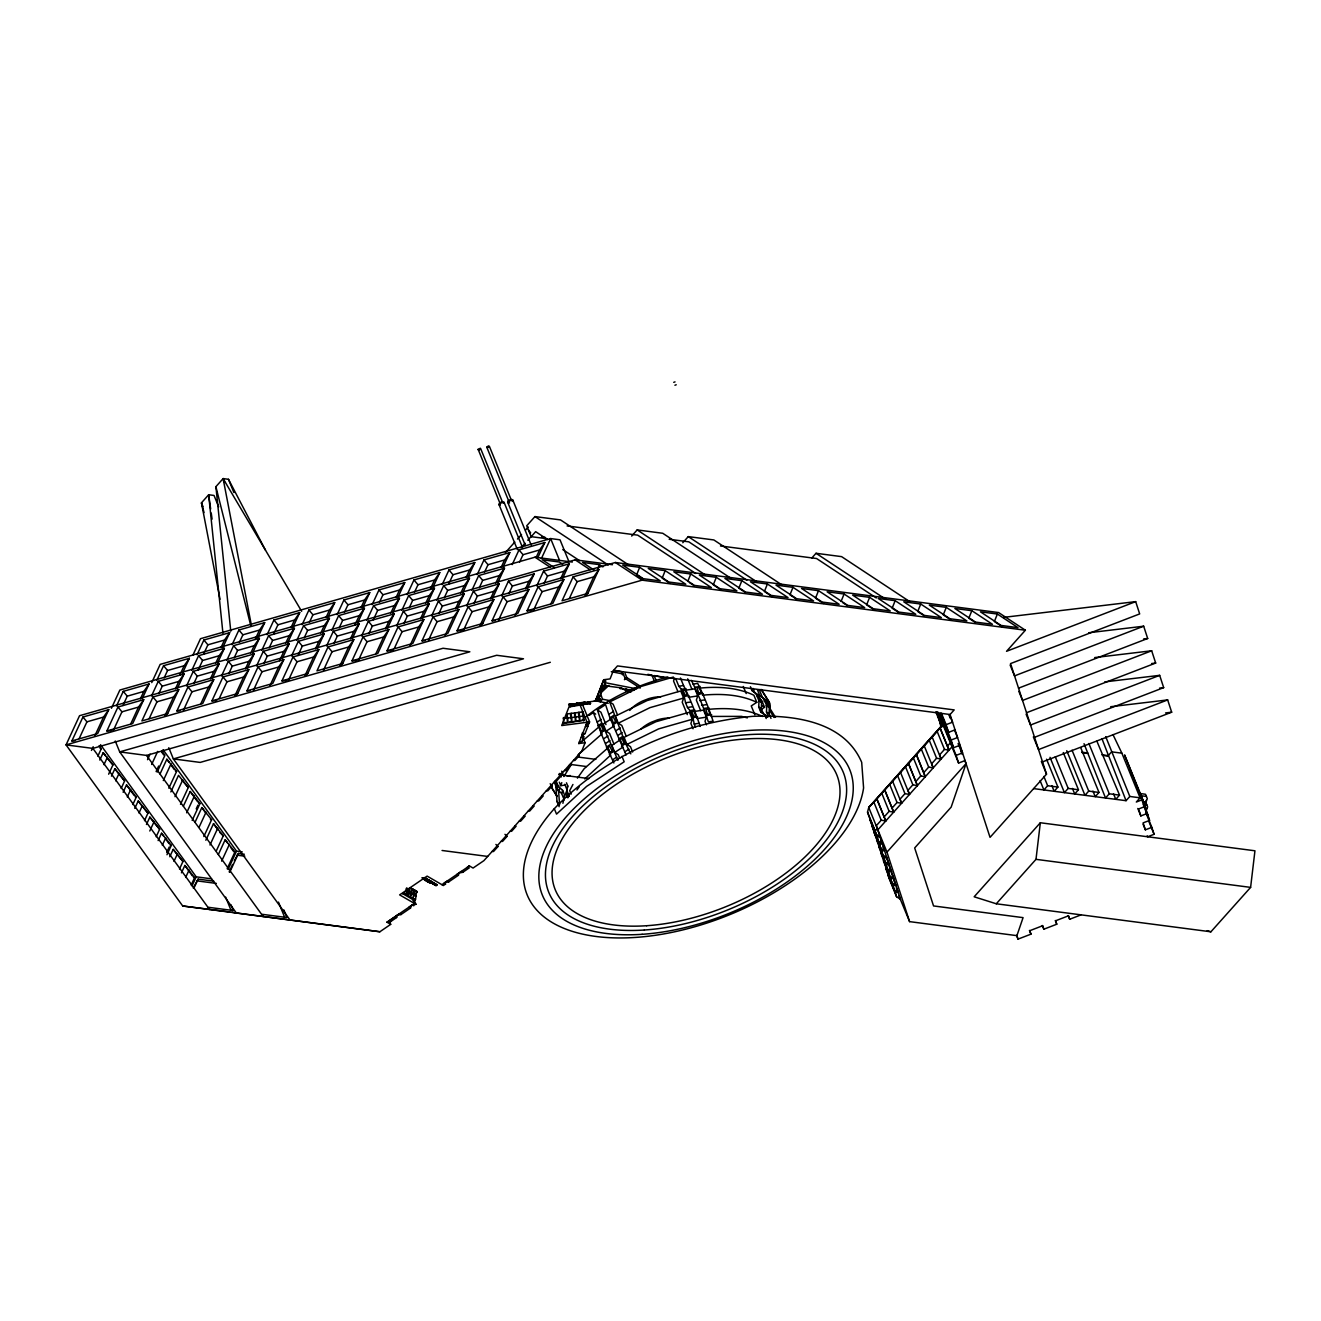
<?xml version="1.0" encoding="UTF-8"?>
<svg xmlns="http://www.w3.org/2000/svg" width="1321" height="1321" viewBox="0 0 1321 1321"><rect width="100%" height="100%" fill="white"/><g stroke="black" fill="none" stroke-linecap="round" stroke-linejoin="round"><path stroke-width="1.5" d="M610.484 700.757L602.475 699.205L600.246 701.748L599.057 695.226M760.632 711.738L767.369 716.676L760.632 711.738L758.716 707.016L758.997 700.857L756.107 693.773L751.963 690.503L750.427 686.722M763.224 713.406L761.292 708.683L761.59 702.524L758.7 695.44L751.963 690.503M768.409 716.742L766.477 712.019L766.758 705.843L763.868 698.759L759.74 695.49L757.428 689.826M770.985 718.393L769.07 713.67L769.35 707.511L766.461 700.427L759.74 695.49M996.282 903.779L1035.994 859.344L1040.337 822.752L1254.95 850.79L1250.607 887.382L1210.911 931.8L996.282 903.779L974.155 896.794L1040.337 822.752M562.911 803.3L564.595 795.126L562.663 790.42L558.189 786.078L556.025 780.761M563.968 800.245L564.595 795.126M567.502 797.653L566.065 794.119L567.749 785.945L566.461 782.792M566.065 794.119L567.749 785.945M406.686 890.304L406.422 893.013L406.835 890.387L405.861 890.42M408.75 894.367L409.015 891.642L408.04 891.675L407.628 894.317L408.75 894.367L409.163 891.725M596.398 698.479L603.78 679.721L610.087 678.911L613.373 670.523L617.485 665.916L954.175 709.905L950.063 714.512L990.04 837.365L1046.529 774.156L1010.548 663.588L1139.676 613.918L1135.68 601.633L1006.536 651.303L1025.377 630.233L998.61 612.564L615.338 562.498L79.541 715.718L66.05 744.895L182.711 905.991L379.887 931.751L390.702 924.353L387.003 922.223L390.653 921.596L396.614 917.517L397.307 915.189L400.957 914.561L410.55 907.989L411.244 905.661L415.917 904.291L399.636 894.878L401.997 893.277L414.381 900.443L415.471 899.7L416.082 895.737L406.653 890.437A7.464 5.878 -60 0 1 407.198 888.373M500.279 503.895L501.286 502.888M875.129 829.869L874.304 832.924L881.635 850.873L884.657 850.674L880.727 848.099L873.396 830.133L872.042 825.972L879.373 843.921L882.395 843.723L878.465 841.147L871.133 823.181L869.779 819.02L877.111 836.969L880.133 836.771L876.203 834.195L868.871 816.229L867.517 812.068L868.756 807.511L942.368 724.866L937.778 713.588M881.916 850.724L881.09 853.762L892.038 882.841L895.968 885.417L892.946 885.615L885.615 867.666L886.969 871.843L894.3 889.793L898.23 892.369L895.209 892.567L887.877 874.618L889.231 878.779L896.563 896.744L900.493 899.32L876.335 825.675L881.223 820.192L885.78 820.968L876.913 798.875L868.756 807.511L943.888 723.446M424.503 877.689L433.75 883.022L433.189 884.046L436.062 885.631L437.152 884.888L424.768 877.722L427.112 876.12L443.377 885.532L445.54 884.046L445.16 882.461L448.793 881.834L458.404 875.278L459.081 872.95L462.73 872.322L468.691 868.244L469.368 865.916L473.067 868.046L483.899 860.648L581.801 751.104L585.087 742.716L581.983 735.103M557.462 785.813L556.983 787.217L555.447 780.926L557.462 785.813L558.733 785.632M563.555 798.198L561.623 793.475L557.132 789.149L558.189 786.078M559.609 804.77L558.651 791.824L559.691 788.753M565.537 784.971L560.748 785.698L561.788 782.626M561.623 793.475L562.663 790.42M674.503 678.201L673.545 680.976L677.888 691.593M626.154 736.061L621.811 725.444L618.294 723.181L615.404 716.098L647.108 700.559L680.744 690.966L683.634 698.049L682.214 702.211L687.267 714.595M685.467 690.256L694.879 688.835L697.769 695.919L696.349 700.08L700.675 710.698M698.892 693.806L697.174 688.076L699.337 687.746L701.335 692.65L699.172 692.98M632.643 751.996L630.48 746.695L626.963 744.433L624.073 737.349L655.777 721.794L689.413 712.217L692.303 719.285L690.883 723.446L693.046 728.763M694.136 711.507L703.548 710.087L706.438 717.154L705.018 721.316L706.454 724.866M707.561 715.041L705.843 709.311L708.006 708.981L710.004 713.885L707.841 714.215M964.528 759.922L966.047 763.654L951.153 807.148L914.677 847.95L933.551 905.942L1023.081 917.633L1016.906 935.648L1018.029 939.115L1030.941 934.162L1029.819 930.678L1042.731 925.707L1043.854 929.191L1056.767 924.221L1055.644 920.754L1068.557 915.783L1069.68 919.251L1080.76 914.991M1146.265 800.245L1145.39 802.607L1144.267 801.83M570.028 704.291L569.318 706.108L590.57 703.35L568.988 706.95L562.729 722.901L583.998 720.143L583.387 716.015L566.808 718.195M563.671 723.578L563.539 718.607A7.464 2.84 82.6 0 1 563.407 717.518M570.243 706.785L568.624 704.275L572.488 703.779A7.464 2.84 82.6 0 1 572.868 703.977M580.216 705.414L587.085 722.273L578.747 743.541L581.95 741.527L583.766 736.903L581.884 735.549L585.071 733.551L587.994 726.104L586.128 724.767L588.951 723.611L589.579 721.943L561.689 725.559L562.399 723.743L583.998 720.143M595.441 700.989L603.747 679.721L605.662 681.075L603.846 685.682L600.642 687.696L602.525 689.034L599.618 696.481L596.432 698.462L598.611 698.991L597.951 700.675L568.872 704.506M597.967 568.393L599.486 564.645L602.921 566.924M639.661 567.303L622.686 565.091L643.31 578.697L660.285 580.91L639.661 567.303L636.639 574.8L643.046 579.044M665.206 570.639L648.248 568.426L668.872 582.033L685.83 584.262L665.206 570.639L662.184 578.136L670.193 583.436M687.746 581.488L690.767 573.975L711.392 587.597L694.417 585.385L673.793 571.762L690.767 573.975M716.312 577.31L699.354 575.097L719.962 588.72L736.936 590.933L716.312 577.31L713.29 584.823L721.299 590.107M741.874 580.662L724.899 578.433L745.523 592.056L762.481 594.268L741.874 580.662L738.852 588.159L745.259 592.386M767.418 583.998L750.46 581.768L771.068 595.391L788.043 597.604L767.418 583.998L764.397 591.494L772.405 596.778M792.98 587.333L776.005 585.12L796.629 598.727L813.587 600.939L792.98 587.333L789.958 594.83L796.365 599.057M818.525 590.669L801.55 588.456L822.174 602.062L839.149 604.291L818.525 590.669L815.503 598.165L823.511 603.466M841.064 601.501L844.086 594.004L864.694 607.627L847.735 605.398L827.111 591.791L844.086 594.004M869.631 597.34L852.656 595.127L873.28 608.75L890.255 610.963L869.631 597.34L866.609 604.853L874.618 610.137M895.176 600.675L878.217 598.463L898.841 612.085L915.8 614.298L895.176 600.675L892.154 608.188L898.561 612.416M920.737 604.027L903.762 601.798L924.386 615.421L941.361 617.634L920.737 604.027L917.715 611.524L924.122 615.751M946.282 607.363L929.323 605.134L949.948 618.756L966.906 620.969L946.282 607.363L943.26 614.859L951.269 620.143M971.843 610.698L954.868 608.486L975.492 622.092L992.467 624.305L971.843 610.698L968.821 618.195L975.228 622.422M997.388 614.034L980.43 611.821L1001.037 625.427L1018.012 627.657L997.388 614.034L994.366 621.53L1002.375 626.831M71.879 740.949L82.942 717.022L108.735 709.641L97.671 733.568L71.879 740.949L75.082 740.718M79.161 738.637L86.938 721.827L103.517 717.088L108.735 709.641M94.881 735.764L103.517 717.088M91.446 750.444L93.18 746.712M111.426 708.287L119.864 690.041L575.163 559.84L612.498 564.728M116.446 706.075L123.249 691.362L149.042 683.981L142.239 698.693M106.885 730.942L117.949 707.016L143.741 699.635L132.678 723.561L106.885 730.942L111.707 730.596M97.837 756.206L101.288 748.743L99.075 745.688M122.936 705.497L127.262 696.167L143.84 691.411L149.042 683.981M113.309 730.48L121.945 711.821L138.523 707.082L143.741 699.635M99.785 760.054L103.187 752.689L112.962 764.842L108.636 774.189M103.979 764.694L107.43 757.23M140.373 698.892L143.84 691.411M130.762 723.875L138.523 707.082M151.75 682.61L160.171 664.38L534.988 557.198L572.323 562.069M111.459 776.154L114.861 768.789L124.62 780.959L121.169 788.422M156.77 680.398L163.573 665.685L189.365 658.304L182.562 673.033M151.453 696.068L158.272 681.339L184.065 673.958L177.262 688.687M152.955 696.993L141.908 720.919L167.701 713.538L178.764 689.628L152.955 696.993L156.968 701.798L149.19 718.607M115.654 780.794L119.105 773.33M164.118 677.954L167.569 670.49L184.147 665.751L189.365 658.304M158.817 693.608L162.268 686.144L178.847 681.405L184.065 673.958M123.117 792.27L126.519 784.905L136.294 797.075L132.843 804.539M179.838 675.081L184.147 665.751M175.396 688.868L178.847 681.405M127.311 796.91L130.762 789.446M178.764 689.628L173.546 697.059L164.91 715.734L167.701 713.538M192.916 655.117L200.495 638.704L550.642 538.572L560.021 539.81L568.922 561.59M147.523 759.691L150.066 754.159M197.077 654.737L203.896 640.008L229.689 632.643L222.886 647.356M191.776 670.391L198.579 655.678L224.388 648.297L217.569 663.01M186.476 686.045L193.279 671.332L219.071 663.951L212.268 678.68M151.651 764.463L157.694 751.401M176.915 710.913L187.978 686.986L213.771 679.605L202.707 703.532L176.915 710.913L180.135 710.681M203.583 654.159L207.892 644.813L224.471 640.074L229.689 632.643M198.266 669.813L202.592 660.483L219.17 655.728L224.388 648.297M134.792 808.386L138.193 801.021L147.952 813.175L144.501 820.655M193.824 683.601L197.275 676.137L213.853 671.398L219.071 663.951M183.338 710.467L191.974 691.791L208.553 687.052L213.771 679.605M156.109 771.563L158.669 766.031M157.166 772.091L164.943 755.282L161.624 750.708M138.986 813.026L142.437 805.546M160.039 773.957L166.842 759.228L176.601 771.398L168.84 788.208M221.02 647.538L224.471 640.074M215.719 663.208L219.17 655.728M163.309 780.579L171.086 763.769M210.402 678.862L213.853 671.398M200.792 703.845L208.553 687.052M146.449 824.486L149.851 817.121L159.626 829.291L156.175 836.754M232.1 644.714L238.903 630.001L264.695 622.62L257.892 637.349M226.799 660.384L233.602 645.655L259.395 638.274L252.592 653.003M149.785 830.992L154.095 821.662M221.482 676.038L228.302 661.309L254.094 653.945L247.291 668.657M216.76 700.559L211.921 700.89L222.985 676.979L248.794 669.598L237.73 693.525L234.94 695.705L243.576 677.046L248.794 669.598M239.448 642.27L242.899 634.807L259.477 630.067L264.695 622.62M170.855 791.906L178.517 775.344L188.276 787.514L180.498 804.307M234.147 657.924L237.598 650.46L254.177 645.721L259.395 638.274M228.847 673.594L232.298 666.114L248.876 661.375L254.094 653.945M219.22 698.578L226.997 681.785L243.576 677.046M174.983 796.679L182.744 779.885M158.124 840.602L161.525 833.237L171.284 845.407L166.974 854.737M255.168 639.397L259.477 630.067M250.726 653.185L254.177 645.721M162.301 845.242L165.769 837.778M245.425 668.855L248.876 661.375M183.371 806.173L190.174 791.461L199.933 803.614L192.172 820.424M267.106 634.707L273.926 619.995L299.718 612.614L292.915 627.326M166.71 852.474L169.27 846.943M186.641 812.795L194.418 796.002M261.806 650.361L268.609 635.649L294.418 628.268L287.598 642.997M256.505 666.032L263.308 651.303L289.101 643.921L282.298 658.651M169.782 856.718L173.183 849.353L182.959 861.507L179.491 868.987M246.944 690.883L258.008 666.956L283.8 659.592L272.737 683.502L246.944 690.883L250.164 690.652M273.596 634.13L277.922 624.8L294.5 620.044L299.718 612.614M269.154 647.917L272.621 640.454L289.2 635.715L294.418 628.268M196.218 808.848L197.919 805.166M263.853 663.571L267.304 656.108L283.883 651.369L289.101 643.921M173.976 861.358L177.427 853.878M253.368 690.437L262.004 671.762L278.582 667.022L283.8 659.592M195.029 822.289L201.849 807.56L211.608 819.73L203.83 836.54M291.049 627.525L294.5 620.044M199.174 827.045L206.076 812.101M285.732 643.178L289.2 635.715M181.456 872.818L184.857 865.453L194.616 877.623L191.165 885.087M279.573 660.698L283.883 651.369M269.946 685.698L278.582 667.022M302.129 624.701L308.932 609.972L334.725 602.591L327.922 617.32M185.634 877.458L189.101 869.994M296.829 640.355L303.632 625.626L329.424 618.261L322.621 632.974M205.845 840.239L213.507 823.677L223.266 835.846L216.363 850.774M291.512 656.009L298.331 641.296L324.124 633.915L317.321 648.628M286.773 680.53L281.951 680.876L293.014 656.95L318.823 649.569L307.76 673.495L304.969 675.675L313.605 657.016L318.823 649.569M309.477 622.241L312.928 614.777L329.507 610.038L334.725 602.591M304.177 637.911L307.628 630.431L324.206 625.692L329.424 618.261M209.973 845.011L217.75 828.217M298.001 655.431L302.327 646.101L318.906 641.362L324.124 633.915M191.991 885.945L196.202 876.83L100.545 744.714M288.391 680.431L297.027 661.755L313.605 657.016M193.246 888.042L198.1 879.125L213.87 881.19M193.923 888.158L198.1 879.125M326.056 617.501L329.507 610.038M218.361 854.505L225.164 839.793L234.94 851.946L227.162 868.756M320.755 633.172L324.206 625.692M315.455 648.826L318.906 641.362M221.647 861.127L229.408 844.334M337.136 614.678L343.939 599.965L369.748 592.584L362.928 607.313M331.835 630.348L338.638 615.619L364.431 608.238L357.628 622.967M326.535 646.002L333.338 631.273L359.13 623.908L352.327 638.621M328.037 646.943L316.974 670.853L342.766 663.489L353.83 639.562L328.037 646.943L332.033 651.748L323.397 670.408M344.5 612.234L347.951 604.77L364.53 600.031L369.748 592.584M339.183 627.888L342.634 620.424L359.213 615.685L364.431 608.238M228.087 869.383L236.525 851.153L163.028 749.651M333.883 643.558L337.334 636.078L353.912 631.339L359.13 623.908M229.16 871.91L232.595 864.462M234.329 860.731L238.407 853.465L244.335 854.241M229.804 872.091L238.407 853.465M361.079 607.495L364.53 600.031M354.903 625.015L359.213 615.685M350.461 638.803L353.912 631.339M353.83 639.562L348.612 646.993L339.976 665.668L342.766 663.489M372.159 604.671L378.962 589.942L404.754 582.578L397.951 597.29M366.842 620.325L373.661 605.612L399.454 598.231L392.651 612.944M361.541 635.979L368.344 621.266L394.153 613.885L387.334 628.614M351.98 660.847L363.044 636.92L388.836 629.539L377.789 653.466L351.98 660.847L356.802 660.517M379.507 602.227L382.958 594.747L399.536 590.008L404.754 582.578M373.348 619.747L377.657 610.418L394.236 605.679L399.454 598.231M368.906 633.535L372.357 626.071L388.935 621.332L394.153 613.885M358.42 660.401L367.04 641.725L383.618 636.986L388.836 629.539M396.085 597.488L399.536 590.008M390.785 613.142L394.236 605.679M385.484 628.796L388.935 621.332M375.858 653.796L383.618 636.986M407.165 594.665L413.968 579.936L439.777 572.554L432.958 587.284M401.865 610.319L408.668 595.589L434.46 588.225L427.657 602.937M396.564 625.972L403.367 611.26L429.16 603.879L422.357 618.591M387.003 650.84L398.067 626.914L423.859 619.532L412.796 643.459L387.003 650.84L393.427 650.378M414.53 592.204L417.981 584.741L434.559 580.002L439.777 572.554M409.213 607.875L412.664 600.395L429.242 595.655L434.46 588.225M403.912 623.529L407.363 616.065L423.942 611.309L429.16 603.879M394.285 648.512L402.063 631.719L418.641 626.98L423.859 619.532M430.233 589.331L434.559 580.002M425.791 603.119L429.242 595.655M420.491 618.789L423.942 611.309M410.005 645.639L418.641 626.98M442.188 584.642L448.991 569.929L474.784 562.548L467.981 577.26M436.871 600.295L443.691 585.583L469.483 578.202L462.68 592.931M431.571 615.966L438.374 601.237L464.183 593.856L457.363 608.585M422.01 640.817L433.073 616.89L458.866 609.526L447.802 633.436L422.01 640.817L425.23 640.602M448.678 584.064L452.987 574.734L469.566 569.995L474.784 562.548M444.236 597.852L447.687 590.388L464.265 585.649L469.483 578.202M438.919 613.505L442.386 606.042L458.965 601.303L464.183 593.856M428.45 640.371L437.069 621.696L453.648 616.957L458.866 609.526M466.115 577.459L469.566 569.995M460.814 593.112L464.265 585.649M455.497 608.766L458.965 601.303M445.028 635.632L453.648 616.957M477.195 574.635L483.998 559.906L509.807 552.541L502.987 567.254M471.894 590.289L478.697 575.576L504.49 568.195L497.687 582.908M466.594 605.943L473.397 591.23L499.189 583.849L492.386 598.578M488.671 606.95L472.092 611.689L463.456 630.365L457.033 630.811L468.096 606.884L493.889 599.503L482.825 623.429L480.035 625.626L488.671 606.95L493.889 599.503M484.543 572.175L488.01 564.711L504.589 559.972L509.807 552.541M479.242 587.845L482.693 580.381L499.272 575.626L504.49 568.195M473.942 603.499L477.393 596.035L493.971 591.296L499.189 583.849M501.121 567.436L504.589 559.972M495.821 583.106L499.272 575.626M490.52 598.76L493.971 591.296M512.201 564.612L519.021 549.899L544.813 542.518L538.01 557.247M501.6 595.936L508.403 581.207L534.196 573.842L527.393 588.555M492.039 620.787L503.103 596.877L528.895 589.496L517.832 613.423L492.039 620.787L495.259 620.573M519.566 562.168L523.017 554.704L539.595 549.965L544.813 542.518M508.948 593.492L512.416 586.012L528.994 581.273L534.196 573.842M498.463 620.342L507.099 601.682L523.677 596.943L528.895 589.496M536.144 557.429L539.595 549.965M525.527 588.753L528.994 581.273M515.041 615.603L523.677 596.943M541.362 558.634L550.642 538.572L559.526 560.368M536.739 585.897L543.542 571.167L569.334 563.786L562.531 578.515M527.062 610.781L538.109 586.854L563.918 579.49L552.855 603.4L527.062 610.781L531.884 610.451M544.087 583.436L547.538 575.973L564.117 571.233L569.334 563.786M533.486 610.335L542.122 591.659L558.7 586.92L563.918 579.49M560.665 578.697L564.117 571.233M550.923 603.73L558.7 586.92M573.132 576.848L562.069 600.774L587.862 593.393L598.925 569.467L573.132 576.848L577.128 581.653L569.368 598.446M598.925 569.467L593.707 576.914L585.071 595.573L587.862 593.393M611.276 671.679L623.33 674.024L625.13 678.433L624.453 679.688L626.798 677.557L625.048 673.281M423.05 879.274A7.464 5.878 -60 0 1 426.485 879.819L428.532 880.991A7.464 5.878 -60 0 0 425.098 880.447L423.347 878.762A7.464 5.878 -60 0 1 426.782 879.307L428.813 880.496A7.464 5.878 -60 0 0 425.379 879.935L423.347 878.762M424.157 877.788L423.859 878.3A7.464 5.878 -60 0 0 422.522 877.788M423.942 878.696L424.355 877.59L426.419 878.729M424.157 878.482L426.485 879.142A7.464 5.878 -60 0 0 423.05 878.597L422.753 879.092A7.464 5.878 -60 0 1 426.204 879.654L424.157 878.482A7.464 5.878 -60 0 0 421.944 877.838M425.379 880.612A7.464 5.878 -60 0 1 428.83 881.173L430.861 882.345A7.464 5.878 -60 0 0 427.426 881.801L425.676 880.116A7.464 5.878 -60 0 1 429.11 880.661L431.141 881.834A7.464 5.878 -60 0 0 427.707 881.289L425.676 880.116M426.27 878.647L425.857 879.753L423.793 878.614M426.27 880.05L426.848 879.026M428.037 881.008L428.598 879.984M427.707 881.966A7.464 5.878 -60 0 1 431.158 882.511L433.189 883.699A7.464 5.878 -60 0 0 429.754 883.138L428.004 881.454A7.464 5.878 -60 0 1 431.439 881.999L433.47 883.188A7.464 5.878 -60 0 0 430.035 882.626L428.004 881.454M428.45 881.305L429.028 880.281L431.075 881.421L430.514 882.445L428.45 881.305L429.176 880.38M430.365 882.362L430.927 881.338M430.927 882.742L431.505 881.718M432.694 883.699L433.255 882.692M509.047 501.353L510.682 500.395M571.646 764.017L563.885 776.5L561.722 771.183M572.951 784.459L569.665 790.668L571.118 794.202M577.426 778.168L584.13 768.739L607.776 748.016L610.665 755.1L584.774 778.961M576.963 789.958L579.192 786.821M876.913 798.875L884.822 790.024L893.673 812.118L889.132 811.342L884.244 816.824M884.822 790.024L908.551 763.472L917.401 785.582L912.861 784.806L907.973 790.288L909.492 794.433L904.951 793.657L900.063 799.122L901.583 803.267L897.042 802.508L892.154 807.973M908.551 763.472L916.46 754.621L925.311 776.731L920.77 775.955L915.882 781.438M916.46 754.621L940.189 728.086L949.039 750.179L944.498 749.403L939.594 754.885L941.13 759.03L936.589 758.254L931.685 763.736L933.22 767.881L928.68 767.105L923.792 772.587M230.779 631.256L215.901 486.673L223.117 478.598L228.483 479.292L265.488 550.197M628.68 564.926L560.517 519.913L534.955 516.577L526.732 525.775L531.191 536.673L546.911 538.72M505.398 552.591L514.81 542.056M517.502 539.051L521.531 534.526M525.56 530.018L528.251 527.013M521.052 547.753L525.081 543.245M527.773 540.239L531.818 535.715M531.191 536.673L535.649 531.669L547.521 539.496M207.133 909.013L208.652 907.329L233.322 910.549L231.01 904.885M631.686 536.062L637.168 529.919L662.729 533.271L730.876 578.268M682.792 542.733L688.274 536.607L713.835 539.942L781.982 584.955M603.994 686.458L605.497 684.773L606.554 685.962L621.481 687.894L628.036 692.072M598.776 700.46L600.279 698.776M495.92 844.433L498.017 846.497L493.493 851.55L492.172 851.385M504.969 834.327L507.049 836.375L502.525 841.444L501.22 841.262M550.147 783.766L552.244 785.813L547.72 790.883L546.399 790.701M559.196 773.644L561.276 775.708L556.752 780.761L555.447 780.595M811.92 557.891L816.031 553.284L841.593 556.636L909.756 601.633M940.189 728.086L943.855 723.974M947.504 746.035L949.964 743.294M952.986 745.754L877.871 829.819L874.849 830.017L867.517 812.068M1016.906 935.648L909.591 921.629L886.969 852.128L966.047 763.654M1046.546 759.195L1057.923 787.085L1047.652 785.731L1043.887 789.958L1040.106 780.661M1057.923 787.085L1054.158 791.296L1051.879 785.714M1063.289 752.574L1078.464 789.76L1068.194 788.422L1064.429 792.633L1050.013 757.313M1078.464 789.76L1074.7 793.971L1072.421 788.406M1080.793 747.818L1099.006 792.451L1088.735 791.097L1084.97 795.325L1066.757 750.691M1099.006 792.451L1095.241 796.662L1092.962 791.081M1096.909 741.23L1119.548 795.126L1109.277 793.789L1105.512 798L1084.029 743.69M1119.548 795.126L1115.783 799.337L1113.504 793.772M1033.616 788.604L1126.053 800.691L1129.818 796.464L1140.089 797.818L1121.876 753.185L1113.009 734.658M1140.089 797.818L1136.324 802.029L1142.781 799.535L1124.567 754.918L1145.043 806.487L1138.586 808.98L1140.849 815.932L1147.305 813.439L1140.485 796.712M488.968 447.076L488.456 445.92L486.755 447.109L509.014 501.765M623.33 674.024L622.472 674.833L622.439 671.844L614.694 670.325M601.237 688.769L605.497 684.773M600.642 691.494L606.554 685.962M608.849 685.434L600.444 693.294L602.475 699.205M585.797 716.973C609.608 697.554 638.241 684.724 667.881 677.029M582.99 740.553L599.107 726.781M578.35 754.572L601.996 733.865L599.833 728.548M554.308 808.667C606.108 754.918 678.466 723.561 752.276 716.362C792.286 714.744 843.756 720.523 861.688 762.316L863.587 787.91A179.97 94.831 -22.2 0 1 635.335 937.431A179.97 94.831 -22.2 0 1 554.308 808.667L556.537 814.116L586.623 786.391L624.173 761.788L621.96 756.339M441.924 884.674L447.324 880.991L448.793 881.834M402.74 893.706L403.813 892.963M424.421 878.894L425.494 878.151M589.265 715.288L593.344 712.613L595.672 714.133M617.964 760.302L601.782 723.214L597.406 709.955L605.563 704.605L609.922 717.864L626.104 754.968M630.827 753.862L625.56 743.525L609.625 701.946L641.329 686.392L673.396 677.046M613.885 762.977C607.643 749.568 601.815 735.995 597.191 722.059L601.27 719.384M609.41 714.05L613.489 711.392M597.703 725.873L601.782 723.214M609.922 717.864L614.001 715.206M611.342 718.773L603.185 724.106L606.075 731.19L609.592 733.452L613.935 744.07M603.119 729.919L601.121 725.014L599.255 726.236L601.253 731.14L603.829 730.381M615.338 721.91L613.472 723.132L611.474 718.228L613.34 717.022L616.048 722.372M600.593 732.957L604.671 730.282M612.812 724.948L616.89 722.29M606.075 731.19L614.232 725.856M618.294 723.181L649.998 707.643L683.634 698.049M603.928 738.588L608.007 735.913M616.147 730.579L620.226 727.904M605.86 743.294L609.922 740.635M618.079 735.302L622.158 732.627M606.372 747.125L610.451 744.45M618.591 739.116L622.67 736.441M620.011 740.024L611.854 745.358L614.744 752.442L618.261 754.687L619.714 758.237M611.788 751.17L609.922 752.392L607.924 747.488L609.79 746.266L612.498 751.616M609.262 754.192L613.34 751.533M621.481 746.2L625.56 743.525M614.744 752.442L622.901 747.092M626.963 744.433L658.667 728.878L692.303 719.285M612.597 759.823L616.676 757.148M624.816 751.814L628.895 749.156M757.329 696.794L758.436 696.068L760.434 700.972L757.247 695.308L758.436 696.068M699.602 688.125C717.749 686.375 737.25 687.3 753.895 695.226L756.784 702.31L751.253 705.926L754.869 714.777M763.918 701.022L766.197 701.071L768.211 705.959L765.024 700.312M765.09 701.798L766.197 701.071M765.916 705.926L767.022 705.199M760.401 710.004L764.545 707.296L761.656 700.213L759.08 698.545M479.639 449.751L480.316 448.298L478.103 449.206L500.296 504.077M621.481 687.894L619.896 688.555L633.981 690.338M586.062 724.783L588.918 723.627L586.441 723.941M1018.541 688.158L1147.685 638.489L1143.672 626.204L1014.545 675.873L1010.103 664.975M955.05 729.869L948.594 732.346L946.1 724.668L952.557 722.191L949.452 714.595M1026.533 712.729L1155.677 663.059L1151.681 650.774L1022.537 700.444L1018.838 691.362M960.053 745.226L953.597 747.703L951.103 740.024L957.56 737.547L954.456 729.952M1034.541 737.3L1163.669 687.63L1159.673 675.345L1030.545 725.014L1026.087 714.133M965.057 760.582L958.6 763.059L956.09 755.381L962.547 752.904L959.459 745.308M1042.533 761.87L1171.677 712.201L1167.665 699.915L1038.537 749.585L1033.352 736.887M1147.305 813.439L1149.567 820.391L1143.111 822.884L1145.373 829.819L1151.829 827.342L1145.769 812.465M1151.829 827.342L1154.092 834.294L1147.635 836.771L1147.206 835.731M673.727 382.33L675.031 381.885M674.915 385.237L676.22 384.774M156.968 701.798L173.546 697.059M332.033 651.748L348.612 646.993M577.128 581.653L593.707 576.914M211.921 700.89L237.73 693.525M281.951 680.876L307.76 673.495M457.033 630.811L482.825 623.429M1025.377 630.233L642.089 580.167L66.05 744.895L92.883 748.396L443.014 648.264L469.847 651.781L119.699 751.897L115.257 741.015M231.819 912.233L236.36 913.009L119.699 751.897L146.532 755.414L496.679 655.282L523.496 658.783L173.365 758.915L168.791 747.703M550.329 662.283L200.181 762.415L173.365 758.915L290.026 920.01L236.36 913.009M566.643 713.984L566.858 713.934A7.464 2.84 82.6 0 0 567.023 718.145M567.32 718.129A7.464 2.84 82.6 0 1 567.155 713.918L567.37 713.868A7.464 2.84 82.6 0 0 567.535 718.079L567.237 720.952M571.927 720.292L571.266 717.584A7.464 2.84 82.6 0 1 571.151 713.406L571.366 713.357A7.464 2.84 82.6 0 0 571.531 717.567L571.233 720.424M575.923 719.78L575.262 717.072A7.464 2.84 82.6 0 1 575.147 712.894L575.362 712.828A7.464 2.84 82.6 0 0 575.527 717.039L575.229 719.912M579.027 716.593A7.464 2.84 82.6 0 1 578.862 712.382L578.648 712.432A7.464 2.84 82.6 0 0 578.813 716.643L579.523 716.527A7.464 2.84 82.6 0 1 579.374 712.316L582.858 711.87A7.464 2.84 82.6 0 0 583.023 716.081L582.809 716.131A7.464 2.84 82.6 0 1 582.644 711.92L582.858 711.87M571.531 717.567L570.804 717.683A7.464 2.84 82.6 0 1 570.639 713.472L567.155 713.918M575.527 717.039L574.8 717.171A7.464 2.84 82.6 0 1 574.652 712.96L571.151 713.406M579.225 719.4L579.523 716.51M488.027 447.555L486.789 447.291M675.741 678.697L678.829 686.243L683.535 685.533C690.156 698.627 695.457 712.448 700.229 726.451M692.964 684.113L697.67 683.403C703.796 695.44 708.832 708.271 713.076 721.167L708.37 721.877C703.647 707.676 698.066 693.756 691.411 680.348M678.829 686.243L681.322 689.298L686.028 688.588M695.457 687.168L700.163 686.458M681.322 689.298L684.212 696.382L688.918 695.672M698.347 694.252L703.053 693.542M688.357 697.339L697.769 695.919M702.491 695.209C720.639 693.459 740.14 694.384 756.784 702.31M684.212 696.382L685.566 702.772L690.272 702.062M699.701 700.642L704.407 699.932M685.566 702.772L687.498 707.495L692.204 706.785M701.633 705.364L706.339 704.654M687.498 707.495L689.991 710.549L694.697 709.839M704.126 708.419L708.832 707.709M708.271 709.377C726.418 707.627 745.919 708.535 762.564 716.461M689.991 710.549L692.881 717.633L697.587 716.923M707.016 715.503L711.722 714.793M697.026 718.574L706.438 717.154M711.16 716.444L741.543 716.378L747.356 717.881M692.881 717.633L694.235 724.007L698.941 723.297M567.089 776.021L570.292 775.543M603.119 681.405L605.662 681.075M601.303 686.012L603.846 685.682M599.998 689.364L602.525 689.034M597.075 696.811L599.618 696.481M596.085 699.321L598.611 698.991L596.415 698.479M584.856 702.425A7.464 2.84 82.6 0 0 584.576 702.194L580.745 702.706L581.851 703.647L576.749 703.218L577.591 704.192L576.484 703.251A7.464 2.84 82.6 0 1 576.864 703.466M573.595 704.72L572.488 703.779M575.147 712.894L578.862 712.382M563.324 718.657L567.27 718.112L567.931 720.804M579.919 719.251L579.259 716.543M585.451 726.434L587.994 726.104L586.474 722.372M582.544 733.882L585.071 733.551M581.223 737.234L583.766 736.903L582.214 733.105M579.407 741.857L581.95 741.527M578.747 743.541L585.104 742.716M1003.382 617.402L1135.68 601.633M1088.719 632.759L1143.672 626.204M1143.606 638.968L1147.685 638.489M1094.68 657.577L1151.681 650.774M1151.598 663.538L1155.677 663.059M1104.719 681.9L1159.673 675.345M1159.607 688.109L1163.669 687.63M1110.68 706.718L1167.665 699.915M1165.568 712.927L1171.677 712.201M874.304 832.924L883.898 857.824L886.919 857.61L882.989 855.05L881.635 850.873M876.566 839.859L886.16 864.776L889.182 864.561L886.143 857.131M878.828 846.811L888.422 871.728L891.444 871.513L888.406 864.083M890.684 878.68L893.706 878.465L891.427 872.884M411.013 892.963A7.464 5.878 -60 0 1 412.598 888.983L409.791 887.646A7.464 5.878 -60 0 0 408.206 891.625L406.174 890.453M410.088 887.811L414.926 890.321A7.464 5.878 -60 0 0 413.341 894.3M412.416 889.165L414.926 890.321M417.271 891.675L414.744 890.519L417.271 891.675A7.464 5.878 -60 0 0 415.669 895.655L415.19 895.671M408.503 891.807L408.982 891.774A7.464 5.878 -60 0 1 410.567 887.795M410.369 893.029L411.343 892.996L411.079 895.704L411.492 893.079L410.517 893.112M412.697 894.367L413.671 894.334L413.423 897.058L413.82 894.433L412.846 894.466A7.464 5.878 -60 0 1 414.447 890.337M415.108 895.77L416.082 895.737M478.962 449.933L478.07 449.619M182.711 905.991L229.92 911.985M567.089 525.923L637.696 535.154L695.738 573.479M669.153 539.265L688.802 541.825L746.844 580.15M720.49 545.969L816.56 558.519L876.318 597.967M528.367 529.771L530.629 532.809L529.556 532.677M541.56 536.986L545.457 537.498M599.486 564.645L582.511 562.432L594.549 570.375M613.373 670.523L950.063 714.512M1121.876 753.185L1111.605 751.847L1107.84 756.058L1102.705 755.381M1081.767 752.194L1087.794 752.987M1101.863 754.819L1107.89 755.612M1082.163 752.706L1087.299 753.383M1139.495 793.459L1145.522 794.251L1147.305 798.611L1145.868 802.541L1147.635 806.9L1146.199 810.846L1147.982 815.206M1140.386 795.638L1146.413 796.431M1143.078 804.241L1146.744 804.72M578.037 755.315L579.358 755.48L574.833 760.533L573.512 760.368M577.706 757.016L595.854 759.377M570.144 764.397L586.375 766.51M569.004 765.42L570.309 765.586L565.801 770.655L564.48 770.473M558.75 774.651L588.951 778.597M559.955 775.526L561.276 775.708M550.923 785.648L552.244 785.813M1035.994 859.344L1250.607 887.382M541.891 795.754L543.195 795.936L538.687 800.988L537.366 800.823M532.842 805.876L534.163 806.041L529.638 811.094L528.334 810.929M523.81 815.982L525.131 816.163L520.606 821.216L519.285 821.035M514.777 826.104L516.082 826.269L511.574 831.322L510.253 831.157M505.728 836.21L507.049 836.375M496.696 846.315L498.017 846.497M442.056 850.476L487.664 856.437M236.525 851.153L242.271 851.896M236.905 855.149L244.798 856.173M196.202 876.83L211.525 878.828M196.581 880.826L216.314 883.402M262.301 914.33L286.987 917.55L283.866 909.938M379.887 931.751L290.026 920.01M647.851 674.354L651.914 675.13L654.556 681.619M664.149 677.524L654.11 675.576L656.289 680.893M604.011 682.478L636.078 688.736M594.4 700.609L608.254 703.317M100.115 748.446L101.288 748.743M175.445 771.101L176.601 771.398M112.962 764.842L107.496 758.617M188.276 787.514L181.737 779.803M124.62 780.959L114.861 768.789M198.777 803.333L199.933 803.614M135.122 796.778L136.294 797.075M210.435 819.433L211.608 819.73M147.952 813.175L138.193 801.021M223.266 835.846L219.946 832.577M159.626 829.291L149.851 817.121M170.112 845.11L171.284 845.407M182.959 861.507L173.183 849.353M193.444 877.326L194.616 877.623M1207.212 930.645L1210.911 931.8M433.75 883.022L437.152 884.888M468.691 868.244L467.205 867.385L469.368 865.916L444.071 883.188L445.54 884.046M462.73 872.322L461.244 871.464L456.917 874.419L458.404 875.278M410.55 907.989L409.081 907.131L414.464 903.448L412.169 897.834M400.957 914.561L399.47 913.703L387.003 922.223L412.268 904.918L413.754 905.777M395.144 916.658L396.614 917.517M389.167 920.737L390.653 921.596M436.062 885.631L423.678 878.465L403.07 892.534L415.471 899.7M626.798 677.557L640.041 685.995M625.13 678.433L640.239 688.059M625.873 688.753L630.926 691.973M756.107 693.773L758.7 695.44M763.868 698.759L766.461 700.427M758.997 700.857L761.59 702.524M766.758 705.843L769.35 707.511M761.969 705.629L764.545 707.296M758.716 707.016L761.292 708.683M766.477 712.019L769.07 713.67M765.916 716.56L767.105 717.32M609.625 701.946L613.142 704.209L617.485 714.826M597.406 709.955L600.923 712.217L605.976 724.602M889.182 864.561L885.252 861.986L883.898 857.824M891.444 871.513L887.514 868.937L886.16 864.776M893.706 878.465L889.776 875.889L888.422 871.728M816.031 553.284L885.896 599.42M842.666 602.574L847.471 605.745M688.274 536.607L756.438 581.603M637.168 529.919L705.331 574.932M689.347 582.544L694.152 585.715M615.338 562.498L642.089 580.167M534.955 516.577L608.238 564.959M562.763 549.569L579.704 560.748M575.163 559.84L590.206 569.78M562.746 564.265L559.311 562.003L542.337 559.774L554.374 567.716M534.988 557.198L550.031 567.138M1145.472 807.775L1146.595 808.535M590.57 703.35L588.605 701.682L590.239 704.192M584.741 702.178L585.847 703.119L584.493 702.211M576.716 704.308L577.822 705.249L576.451 704.341M543.542 571.167L547.538 575.973M519.021 549.899L523.017 554.704M538.109 586.854L542.122 591.659M508.403 581.207L512.416 586.012M483.998 559.906L488.01 564.711M503.103 596.877L507.099 601.682M478.697 575.576L482.693 580.381M473.397 591.23L477.393 596.035M448.991 569.929L452.987 574.734M468.096 606.884L472.092 611.689M443.691 585.583L447.687 590.388M438.374 601.237L442.386 606.042M413.968 579.936L417.981 584.741M433.073 616.89L437.069 621.696M408.668 595.589L412.664 600.395M403.367 611.26L407.363 616.065M378.962 589.942L382.958 594.747M398.067 626.914L402.063 631.719M373.661 605.612L377.657 610.418M368.344 621.266L372.357 626.071M343.939 599.965L347.951 604.77M363.044 636.92L367.04 641.725M338.638 615.619L342.634 620.424M333.338 631.273L337.334 636.078M308.932 609.972L312.928 614.777M303.632 625.626L307.628 630.431M298.331 641.296L302.327 646.101M273.926 619.995L277.922 624.8M293.014 656.95L297.027 661.755M268.609 635.649L272.621 640.454M263.308 651.303L267.304 656.108M238.903 630.001L242.899 634.807M258.008 666.956L262.004 671.762M233.602 645.655L237.598 650.46M228.302 661.309L232.298 666.114M203.896 640.008L207.892 644.813M222.985 676.979L226.997 681.785M198.579 655.678L202.592 660.483M193.279 671.332L197.275 676.137M187.978 686.986L191.974 691.791M163.573 665.685L167.569 670.49M158.272 681.339L162.268 686.144M123.249 691.362L127.262 696.167M117.949 707.016L121.945 711.821M82.942 717.022L86.938 721.827M161.624 752.029L163.771 755.001M166.842 759.228L168.989 762.2M171.136 765.173L174.372 769.615M190.174 791.461L197.688 801.847M201.849 807.56L206.142 813.505M213.507 823.677L217.8 829.621M225.164 839.793L227.328 842.748M230.548 847.207L233.767 851.665M146.532 755.414L263.193 916.51M103.187 752.689L105.35 755.645M126.519 784.905L134.048 795.292M161.525 833.237L163.672 836.21M165.819 839.182L169.038 843.624M184.857 865.453L192.371 875.84M92.883 748.396L209.544 909.509M761.705 690.008L769.284 702.078L769.846 709.476M761.061 689.38L769.73 703.168L770.275 710.566M766.841 703.548L775.51 717.336M769.73 710.615L774.073 717.518M557.264 796.48L550.758 786.144L556.636 795.853M558.651 791.824L555.761 784.74L556.983 801.385L559.163 804.836M251.386 625.229L223.117 478.598L301.65 611.309M1129.851 770.671L1132.13 776.253M1143.507 805.513L1149.567 820.391M1148.791 821.282L1154.092 834.294M1137.81 808.485L1140.849 815.932M1143.094 824.254L1145.373 829.819M1129.818 796.464L1105.727 736.672M1126.053 800.691L1101.929 738.637M1109.277 793.789L1088.867 743.475M1072.041 750.196L1088.735 791.097M1055.297 756.817L1068.194 788.422M1041.344 761.457L1046.529 774.156M1043.871 776.434L1047.652 785.731M1068.177 915.536L1069.68 919.251M1055.264 920.506L1056.767 924.221M1042.335 925.476L1043.854 929.191M948.858 714.678L950.41 718.475M958.072 743.492L961.952 752.987M960.747 750.625L962.266 754.357M941.444 713.274L946.1 724.668M940.849 713.357L948.594 732.346M1029.422 930.43L1030.941 934.162M940.255 713.439L951.103 740.024M939.644 713.522L953.597 747.703M939.049 713.604L956.09 755.381M937.679 711.788L958.6 763.059M936.391 711.738L942.401 726.5M935.879 712.036L941.89 726.798M941.378 727.095L937.86 715.652M939.925 727.871L949.039 750.179M937.167 731.454L944.498 749.403M1016.51 935.4L1018.029 939.115M932.032 736.722L941.13 759.03M929.257 740.305L936.589 758.254M924.122 745.572L933.22 767.881M921.348 749.156L928.68 767.105M916.213 754.423L925.311 776.731M913.438 758.006L920.77 775.955M908.303 763.257L917.401 785.582M905.529 766.841L912.861 784.806M900.394 772.108L909.492 794.433M897.636 775.691L904.951 793.657M892.484 780.959L901.583 803.267M889.727 784.542L897.042 802.508M884.575 789.809L893.673 812.118M881.817 793.393L889.132 811.342M876.665 798.66L885.78 820.968M873.908 802.243L881.223 820.192M868.756 807.511L886.969 852.128M880.876 839.991L882.395 843.723M883.138 846.943L884.657 850.674M893.69 879.836L895.968 885.417M896.315 887.993L898.23 892.369M898.775 895.506L909.591 921.629M892.038 882.841L883.353 860.714M759.245 689.612L762.316 697.158M764.776 715.008L766.213 718.558M753.02 688.39L754.555 692.171M743.31 686.458L746.2 693.542M687.68 678.845L692.006 689.463M680.447 677.987L683.535 685.533M694.235 724.007L695.523 727.161M512.862 500.18L531.257 545.243M489.348 446.234L511.574 500.709M507.743 502.294L525.378 545.49M593.344 712.613L597.191 722.059M504.143 502.492L522.538 547.571M480.629 448.562L502.855 503.02M582.71 705.084L589.612 721.943M499.024 504.605L517.419 549.685M564.777 784.278L566.692 789M559.889 773.346L561.342 776.88M567.105 791.048L569.285 796.365M568.608 796.233L567.27 792.963L568.129 797.636M559.295 782.148L560.748 785.698M554.242 782.065L557.132 789.149M556.983 801.385L559.146 806.702M413.622 898.676L415.917 904.291M228.483 479.292L233.916 492.584M223.117 478.598L224.669 482.396M389.15 920.555L390.702 924.353M218.692 506.851L214.035 495.458L208.668 494.748L201.453 502.839L220.029 599.255M203.005 506.637L201.453 502.839L204.045 512.598M278.467 902.094L284.692 917.335M225.66 897.124L231.043 910.351M598.958 698.016L600.246 701.748M1142.781 799.535L1145.043 806.487M874.849 830.017L876.203 834.195M877.111 836.969L878.465 841.147M879.373 843.921L880.727 848.099M892.946 885.615L894.3 889.793M895.209 892.567L896.563 896.744M215.901 486.673L250.709 625.378M583.188 717.732L583.667 720.985M210.666 508.981L208.668 494.748L222.935 633.221M211.244 513.06L212.087 519.153M940.354 723.33L940.866 727.392M588.06 701.748A7.464 2.84 82.6 0 1 588.357 701.979M580.563 702.722A7.464 2.84 82.6 0 1 580.86 702.937M584.064 702.26A7.464 2.84 82.6 0 1 584.344 702.491M580.068 702.789A7.464 2.84 82.6 0 1 580.348 703.003M572.059 703.812A7.464 2.84 82.6 0 1 572.356 704.043M411.31 893.128A7.464 5.878 -60 0 1 412.895 889.149M415.504 894.284A7.464 5.878 -60 0 1 416.776 891.692M406.356 890.271A7.464 5.878 -60 0 1 406.918 888.207M413.638 894.482A7.464 5.878 -60 0 1 415.223 890.486M408.684 891.609A7.464 5.878 -60 0 1 410.27 887.629M410.534 892.979A7.464 5.878 -60 0 1 412.119 889M406.174 888.901A7.464 5.878 -60 0 1 406.422 888.224M640.933 729.027A25.082 13.21 -22.2 0 1 651.303 722.224L657.412 719.879A25.082 13.21 -22.2 0 1 669.417 718.063M629.737 710.417A25.082 13.21 -22.2 0 1 642.633 700.989L648.743 698.627A25.082 13.21 -22.2 0 1 660.748 696.828M509.526 502.921A2.774 1.453 -22.2 0 1 507.875 501.336A2.774 1.453 -22.2 0 1 511.508 499.52A2.774 1.453 -22.2 0 1 512.515 501.435M500.18 505.249A2.774 1.453 -22.2 0 1 499.255 503.499A2.774 1.453 -22.2 0 1 502.574 501.848A2.774 1.453 -22.2 0 1 504.094 503.301M426.7 878.944L426.122 879.968L428.186 881.09L428.747 880.083L426.7 878.944M431.356 881.635L430.778 882.659L432.842 883.799L433.404 882.775L431.356 881.635M622.009 738.257L620.143 739.479L622.141 744.384L624.007 743.162L622.009 738.257M685.203 689.876L683.04 690.206L685.054 695.11L687.201 694.78L685.203 689.876M693.872 711.127L691.709 711.441L693.723 716.345L695.87 716.015L693.872 711.127M646.646 925.724A152.047 80.119 -22.2 0 0 837.861 777.788A152.047 80.119 -22.2 0 0 603.598 793.525A152.047 80.119 -22.2 0 0 646.646 925.724M642.105 934.31A166 87.483 -22.2 0 0 850.889 772.785A166 87.483 -22.2 0 0 595.111 789.958A166 87.483 -22.2 0 0 642.105 934.31M644.367 930.017A159.015 83.801 -22.2 0 0 844.367 775.278A159.015 83.801 -22.2 0 0 599.354 791.741A159.015 83.801 -22.2 0 0 644.367 930.017"/></g></svg>
